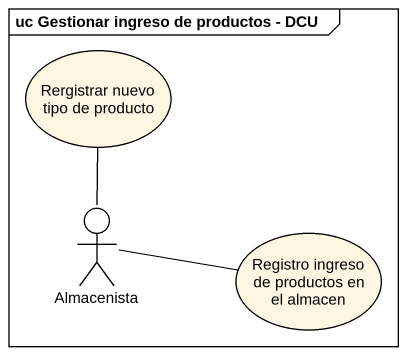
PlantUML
@startuml
mainframe uc Gestionar ingreso de productos - DCU
usecase "Rergistrar nuevo tipo de producto" as Rergistrar_nuevo_tipo_de
actor Almacenista
usecase "Registro ingreso de productos en el almacen" as Registro_ingreso_de
Almacenista -up- Rergistrar_nuevo_tipo_de
Almacenista -right- Registro_ingreso_de
@enduml
